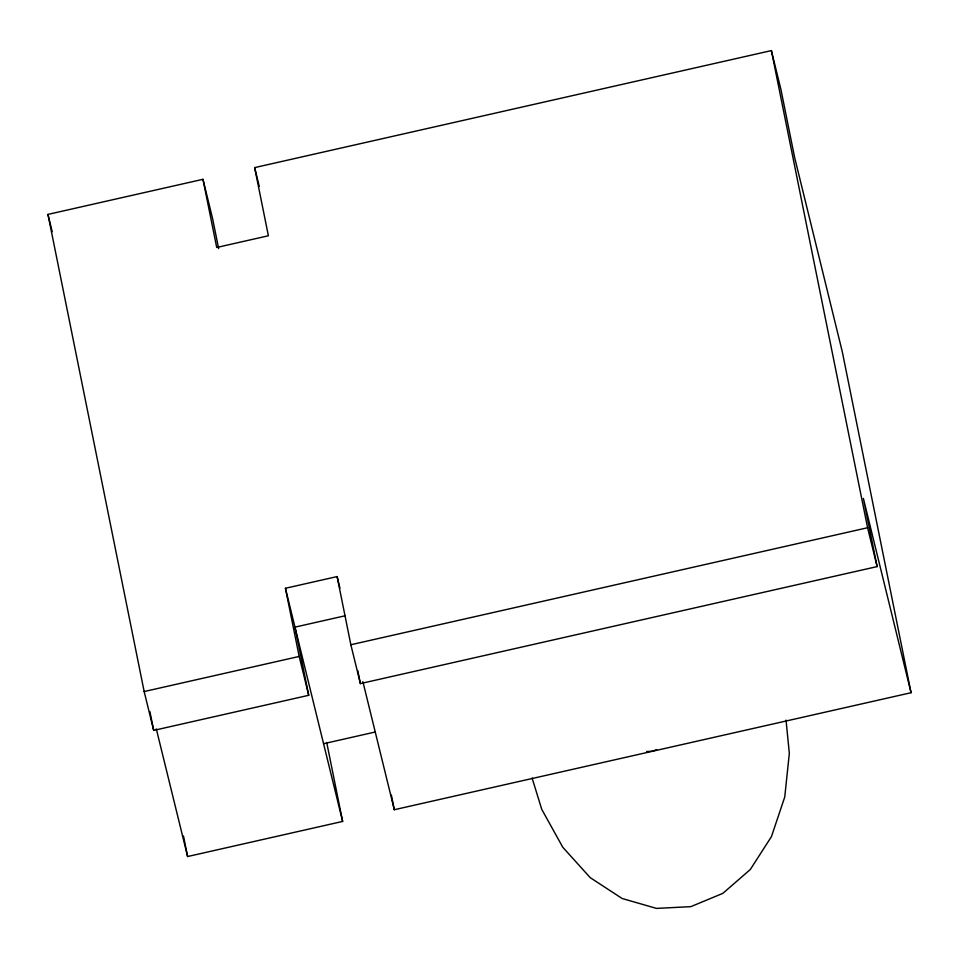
<?xml version="1.0" encoding="UTF-8"?>
<svg xmlns="http://www.w3.org/2000/svg" width="959" height="959" viewBox="0 0 959 959"><rect width="100%" height="100%" fill="white"/><g stroke="black" fill="none" stroke-linecap="round" stroke-linejoin="round"><path stroke-width="1.44" d="M656.675 749.566L652.683 751.221L646.714 751.52M345.204 615.762L294.964 627.138L308.714 695.299L153.692 730.398L144.162 691.547L47.95 214.408L202.972 179.309L212.502 218.172L218.652 248.621M202.972 179.309L216.722 247.47L268.388 235.77L254.65 167.609L771.384 50.599L780.926 89.463L794.663 157.624L842.326 351.905L911.05 692.722L394.305 809.72L362.886 681.645M308.714 695.299L299.184 656.447L285.434 588.287L337.112 576.575L339.93 588.095M144.162 691.547L299.184 656.447M911.05 692.722L863.388 498.428L877.125 566.589L360.392 683.599L350.85 644.748L867.595 527.738L771.384 50.599M323.567 743.716L375.245 732.005M156.305 728.936L187.616 856.531L342.639 821.431L326.707 742.434M532.089 778.025L541.763 809.384L562.789 847.265L590.217 877.653L622.163 898.511L656.483 908.401L690.816 906.651L722.822 893.38L750.322 869.489L771.444 836.62L784.75 797.001L789.329 753.33L786.032 720.137M867.595 527.738L877.125 566.589M254.65 167.609L259.242 186.322M285.434 588.287L342.639 821.431M47.95 214.408L52.182 231.682M391.356 795.095L394.305 809.72M357.755 670.545L360.392 683.599M337.112 576.575L350.85 644.748M183.481 836.056L187.616 856.531M149.892 711.554L153.692 730.398"/></g></svg>
